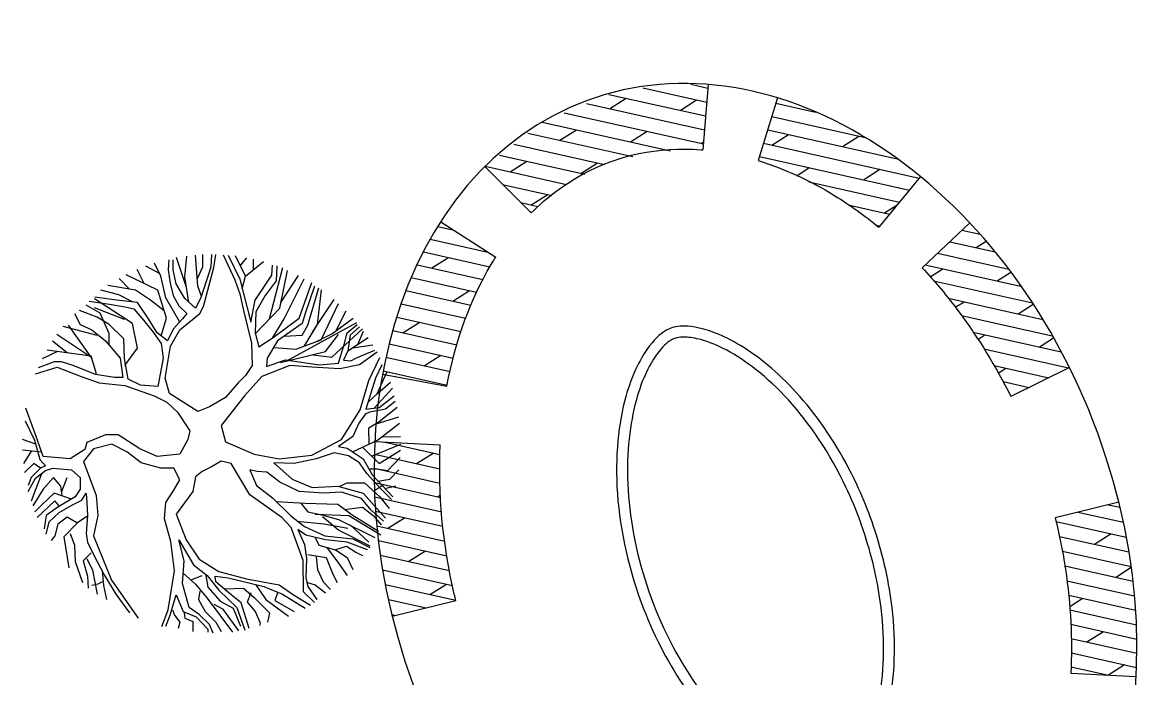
# Model space of a CAD drawing. Extents: x -93062 to 326984, y -142534 to 91021.
# Drawn here: x -56768.2 to -56384.1, y 83793.7 to 84018.9 of the extents above; entities that cross this region are included whole.
import ezdxf
from ezdxf.enums import TextEntityAlignment as Align

# ---------------------------------------------------------------- set-up
doc = ezdxf.new("R2010")
doc.units = 0
doc.header["$LTSCALE"] = 1000
doc.header["$MEASUREMENT"] = 0
doc.layers.get('0').update_dxf_attribs({"color": 8})
doc.styles.add('COMPLEX', font='COMPLEX')
doc.styles.add('hz', font='GEDITXT', dxfattribs={"width": 0.8, "bigfont": 'DXT'})
doc.styles.add('SIMPLEX', font='GEDITXT', dxfattribs={"height": 0.2, "bigfont": 'DXT'})
doc.styles.get("Standard").update_dxf_attribs({"font": 'gbenor.shx', "bigfont": 'gbcbig.shx'})

# ---------------------------------------------------------------- blocks, each defined once
blk = doc.blocks.new('A$C672165B9')
at = {"color": 251}
for p, q in [((4497.4, 18843.9), (4513, 18840.4)), ((4513.3, 18843.7), (4508.4, 18783.5)), ((4421.9, 18834.6), (4510.9, 18814.7)), ((4453, 18840.7), (4512, 18827.5)), ((4401.3, 18826.1), (4509.9, 18801.8)), ((4422.3, 18821.4), (4437.6, 18831.1)), ((4487.5, 18819.9), (4502.7, 18829.6)), ((4577.2, 18831.4), (4559.6, 18773.6)), ((4575.7, 18826.4), (4612.3, 18818.2)), ((4380.6, 18817.6), (4508.9, 18788.9)), ((4572, 18814.1), (4658.2, 18794.8)), ((4360.2, 18809.1), (4478.6, 18782.6)), ((4376.5, 18792.3), (4391.8, 18802)), ((4568.3, 18801.9), (4687.7, 18775.2)), ((4347.1, 18798.9), (4443.8, 18777.3)), ((4441.7, 18790.9), (4457, 18800.6)), ((4506.9, 18789.4), (4509, 18790.8)), ((4572, 18787.9), (4587.3, 18797.6)), ((4637.2, 18786.5), (4652.4, 18796.1)), ((4334, 18788.7), (4417.7, 18770)), ((4564.5, 18789.6), (4707.9, 18757.5)), ((4320.9, 18778.6), (4399.7, 18761)), ((4330.8, 18763.3), (4346, 18773)), ((4395.9, 18761.8), (4411.2, 18771.5)), ((4560.8, 18777.3), (4698.9, 18746.5)), ((4307.5, 18768.1), (4350.1, 18725.4)), ((4307.8, 18768.4), (4382.6, 18751.7)), ((4595.1, 18759.7), (4606.6, 18767.1)), ((4656.5, 18755.9), (4671.8, 18765.6)), ((4323.8, 18751.7), (4369.1, 18741.6)), ((4606.1, 18754.1), (4689.8, 18735.4)), ((4709.1, 18758.9), (4670.8, 18712.2)), ((4350.1, 18732.8), (4365.4, 18742.5)), ((4340.6, 18734.9), (4356.4, 18731.3)), ((4642.5, 18732.9), (4680.7, 18724.3)), ((4675.9, 18725.4), (4687.8, 18733)), ((4263.9, 18712.8), (4279.1, 18709.4)), ((4266.7, 18717.3), (4317.5, 18684.7)), ((4668.5, 18714), (4671.7, 18713.2)), ((4754.7, 18716.2), (4710.6, 18674.9)), ((4747.4, 18709.4), (4764.1, 18705.7)), ((4257.1, 18701.2), (4310.3, 18689.3)), ((4736.1, 18698.8), (4778, 18689.5)), ((4760.4, 18693.4), (4769.7, 18699.3)), ((4055.4, 18687.2), (4054.7, 18675.7)), ((4250.7, 18689.5), (4312.1, 18675.8)), ((4724.8, 18688.3), (4790.5, 18673.6)), ((4008.6, 18667.2), (4002.6, 18679.1)), ((4015.9, 18682.2), (4015.3, 18672.9)), ((4019.9, 18672.9), (4019.9, 18682.2)), ((4032.2, 18656.6), (4023, 18684.2)), ((4030.6, 18666.4), (4032.6, 18685.7)), ((4042.7, 18657.8), (4040.7, 18686.6)), ((4047.4, 18675.7), (4047.4, 18687)), ((4057.4, 18675), (4059.4, 18687.2)), ((4066.2, 18686.9), (4076.8, 18663.6)), ((4070.8, 18686.5), (4081.5, 18664.3)), ((4086.8, 18667.2), (4077.3, 18685.8)), ((4081.9, 18676.7), (4088, 18684.1)), ((4086.8, 18667.2), (4103.4, 18680.5)), ((4094.1, 18673), (4094, 18682.9)), ((4110.9, 18667.9), (4111.6, 18677.2)), ((4245, 18677.7), (4305.7, 18664.1)), ((4258.6, 18674.7), (4273.8, 18684.3)), ((4713.6, 18677.7), (4801.5, 18658)), ((4005.9, 18654.2), (3976.5, 18668.4)), ((3993.3, 18660.3), (3986.7, 18673.2)), ((4007.3, 18669.7), (3994.9, 18676.4)), ((4013.3, 18647.1), (4008.6, 18667.2)), ((4015.3, 18672.9), (4017.3, 18660.7)), ((4022.6, 18660), (4019.9, 18672.9)), ((4042.2, 18664.3), (4047.4, 18675.7)), ((4048, 18639.2), (4057.4, 18675)), ((4054.7, 18675.7), (4051.4, 18665)), ((4083.7, 18655.4), (4086.8, 18667.2)), ((4095.5, 18644.9), (4110.9, 18667.9)), ((4108.7, 18627.7), (4121.2, 18675)), ((4115.6, 18676.5), (4114.9, 18662.8)), ((4118.2, 18637.8), (4125.4, 18672.5)), ((4119.3, 18643), (4135.6, 18667.7)), ((4718, 18666.5), (4729.9, 18674)), ((4779.8, 18662.9), (4792.4, 18670.9)), ((3985.2, 18654.2), (3959.6, 18658.6)), ((3979.7, 18655.2), (3970.1, 18665)), ((4017.3, 18660.7), (4019.9, 18649.2)), ((4030.6, 18646.4), (4022.6, 18660)), ((4034.4, 18643.2), (4030.6, 18666.4)), ((4046.1, 18648.8), (4042.7, 18657.8)), ((4051.4, 18665), (4045.3, 18646.4)), ((4076.8, 18663.6), (4081.5, 18650.7)), ((4081.5, 18664.3), (4091.5, 18624.9)), ((4114.9, 18662.8), (4104.9, 18649.2)), ((4122.3, 18627.7), (4140.9, 18664.8)), ((4136.3, 18628.5), (4147.7, 18661.4)), ((4150.3, 18657.8), (4141.6, 18632.8)), ((4144.3, 18622), (4154.2, 18656.5)), ((4239.6, 18665.8), (4299.7, 18652.4)), ((4721.2, 18662.9), (4812.5, 18642.5)), ((3982.5, 18623.4), (3947.4, 18646.3)), ((3967.8, 18644.9), (3947.7, 18647.8)), ((3969.8, 18650), (3953.2, 18654.2)), ((3983.2, 18643.2), (3969.8, 18650)), ((3999.2, 18644.9), (3985.2, 18654.2)), ((4013.9, 18628.5), (4005.9, 18654.2)), ((4026, 18624.9), (4013.3, 18647.1)), ((4019.9, 18649.2), (4025.3, 18639.9)), ((4040.7, 18637.8), (4030.6, 18646.4)), ((4045.3, 18646.4), (4040.7, 18637.8)), ((4081.5, 18650.7), (4084.8, 18635.6)), ((4104.9, 18649.2), (4096.2, 18634.2)), ((4153, 18622.7), (4156.9, 18654.6)), ((4234.6, 18653.8), (4294.5, 18640.4)), ((4277.9, 18644.1), (4293.2, 18653.8)), ((4734.8, 18646.8), (4822.1, 18627.2)), ((3950, 18629.5), (3933.7, 18635.6)), ((3952.5, 18632.9), (3939.8, 18640.4)), ((3942.4, 18644.2), (3961.1, 18641.4)), ((3975, 18627.3), (3947.4, 18637.9)), ((3961.1, 18641.4), (3977.1, 18638.5)), ((3987.2, 18642.8), (3967.8, 18644.9)), ((3977.1, 18638.5), (3983.8, 18637.1)), ((3983.8, 18637.1), (3991.2, 18628.5)), ((3997.2, 18627.7), (3987.2, 18642.8)), ((4011.8, 18635.2), (3999.2, 18644.9)), ((4025.3, 18639.9), (4032.6, 18632.8)), ((4044.7, 18632.8), (4048, 18639.2)), ((4084.8, 18635.6), (4092.2, 18605.5)), ((4091.5, 18624.9), (4095.5, 18644.9)), ((4095.7, 18614), (4118.2, 18637.8)), ((4151.3, 18619.9), (4168.4, 18645.6)), ((4156.4, 18608.4), (4172.4, 18642.1)), ((4230.2, 18641.7), (4289.6, 18628.4)), ((4741.3, 18638.5), (4749.3, 18643.5)), ((4799.2, 18632.4), (4813.2, 18641.3)), ((3929, 18632.8), (3934.3, 18622.7)), ((3960.9, 18622.7), (3950, 18629.5)), ((3960.9, 18614.3), (3952.5, 18632.9)), ((3991.2, 18628.5), (4000.6, 18616.8)), ((4005.2, 18614.8), (3997.2, 18627.7)), ((4008.8, 18612.1), (4013.9, 18628.5)), ((4028.6, 18627.7), (4019.9, 18618.4)), ((4026, 18617.7), (4044.7, 18632.8)), ((4032.6, 18632.8), (4028.6, 18627.7)), ((4096.2, 18634.2), (4095.5, 18614.8)), ((4111.6, 18610.1), (4122.3, 18627.7)), ((4112.2, 18610.5), (4136.3, 18628.5)), ((4141.6, 18632.8), (4139, 18623.4)), ((4166.4, 18614.1), (4185.9, 18628.4)), ((4170.3, 18617), (4179.5, 18635.3)), ((4226.1, 18629.5), (4285.4, 18616.3)), ((4746.9, 18630.9), (4830.5, 18612.2)), ((3950, 18612.6), (3918.4, 18620.9)), ((3923, 18621.9), (3944.1, 18592.4)), ((3934.3, 18622.7), (3945, 18617.7)), ((3945, 18617.7), (3957.7, 18607.7)), ((3974.4, 18609.3), (3960.9, 18622.7)), ((3987.1, 18600.8), (3982.5, 18623.4)), ((4000.6, 18616.8), (4009, 18605)), ((4019.9, 18618.4), (4014.6, 18607.7)), ((4017.4, 18602.5), (4026, 18617.7)), ((4139, 18623.4), (4116.2, 18607.7)), ((4124.3, 18588.8), (4189.5, 18624.4)), ((4139, 18612.7), (4144.3, 18622)), ((4141.2, 18602.8), (4153, 18622.7)), ((4148.9, 18615.7), (4151.3, 18619.9)), ((4166.4, 18592.6), (4194.6, 18618.5)), ((4180.4, 18614.8), (4189.8, 18622.7)), ((4191.8, 18620.6), (4183.1, 18612.7)), ((4190.2, 18604.3), (4195.5, 18616.6)), ((4222.4, 18617.2), (4281.6, 18604)), ((4232.1, 18615.1), (4247.4, 18624.8)), ((4757.8, 18615.4), (4838.8, 18597.3)), ((3922.3, 18596.4), (3908.7, 18607.3)), ((3944.1, 18592.4), (3912.7, 18613.3)), ((3957.7, 18607.7), (3971.1, 18591.6)), ((3960.9, 18604.2), (3960.9, 18614.3)), ((3975.1, 18591.2), (3974.4, 18609.3)), ((4014.6, 18607.7), (4005.2, 18614.8)), ((4009, 18605), (4010.7, 18591.6)), ((4092.2, 18605.5), (4092.8, 18584.8)), ((4095.5, 18614.8), (4098.9, 18602)), ((4098.9, 18602), (4112.2, 18610.5)), ((4116.2, 18607.7), (4106.8, 18591.6)), ((4122.4, 18612), (4139, 18612.7)), ((4133, 18599.8), (4156.4, 18608.4)), ((4152.1, 18606.8), (4166.4, 18614.1)), ((4160.4, 18597.6), (4172.4, 18613.4)), ((4177.8, 18604.1), (4180.4, 18614.8)), ((4183.1, 18612.7), (4181.1, 18598.4)), ((4181.1, 18598.4), (4199.8, 18610.5)), ((4219.1, 18604.9), (4278.2, 18591.7)), ((4762.2, 18608.9), (4768.6, 18613)), ((4818.5, 18601.8), (4831.7, 18610.2)), ((3913.2, 18597.7), (3899.3, 18590.9)), ((3944.4, 18593.4), (3903.7, 18599.1)), ((3975.4, 18584.8), (3987.1, 18600.8)), ((4012.6, 18573.3), (4017.4, 18602.5)), ((4113, 18601.5), (4133, 18599.8)), ((4118.9, 18587.5), (4160.4, 18597.6)), ((4148.7, 18594.8), (4166.4, 18592.6)), ((4172.4, 18586.9), (4177.8, 18604.1)), ((4181.1, 18598.4), (4177.1, 18589.8)), ((4185.5, 18601.2), (4204.1, 18603.9)), ((4189.1, 18591.9), (4205.8, 18599.1)), ((4208.1, 18597), (4191.8, 18585.5)), ((4767.7, 18600.1), (4845.6, 18582.7)), ((3910.3, 18588.3), (3895.5, 18582.6)), ((3916.9, 18588.3), (3910.3, 18588.3)), ((3927.7, 18584.8), (3916.9, 18588.3)), ((3948.3, 18576.4), (3927.7, 18584.8)), ((3949.4, 18577.1), (3944.4, 18593.4)), ((3971.1, 18591.6), (3973.6, 18573.9)), ((3978.6, 18572.2), (3975.1, 18591.2)), ((4010.7, 18591.6), (4005.9, 18565.4)), ((4092.8, 18584.8), (4086.6, 18575.5)), ((4127.6, 18584.8), (4101.8, 18574.7)), ((4106.8, 18591.6), (4106, 18584)), ((4106, 18584), (4123.7, 18589.9)), ((4123.7, 18589.9), (4155, 18585.5)), ((4147.7, 18583.3), (4127.6, 18584.8)), ((4155, 18585.5), (4172.4, 18586.9)), ((4191.8, 18585.5), (4173.8, 18581.9)), ((4177.1, 18589.8), (4183.8, 18589)), ((4183.8, 18589), (4189.1, 18591.9)), ((4200.5, 18571.1), (4210.6, 18592.3)), ((4212.5, 18585.5), (4206.5, 18573.3)), ((4216.2, 18592.4), (4275.3, 18579.2)), ((4251.5, 18584.6), (4266.8, 18594.2)), ((4777, 18584.9), (4827.5, 18573.6)), ((3893.1, 18577), (3912.9, 18583.3)), ((3912.9, 18583.3), (3935, 18574.7)), ((3935, 18574.7), (3951.7, 18568.8)), ((3966, 18573.9), (3948.3, 18576.4)), ((3973.6, 18573.9), (3966, 18573.9)), ((4086.6, 18575.5), (4079.9, 18568.8)), ((4101.8, 18574.7), (4085.8, 18557)), ((4173.8, 18581.9), (4147.7, 18583.3)), ((4208.2, 18558.6), (4216.9, 18578.6)), ((4213, 18576.8), (4272.4, 18565.9)), ((4213.7, 18579.9), (4272.6, 18566.7)), ((4780.9, 18577.9), (4788, 18582.5)), ((4846.6, 18583.1), (4792.5, 18556.2)), ((3951.7, 18568.8), (3975.3, 18566.3)), ((3975.3, 18566.3), (4002.3, 18557)), ((3989.8, 18566.8), (3978.6, 18572.2)), ((4005.9, 18565.4), (3989.8, 18566.8)), ((4016.6, 18559), (4012.6, 18573.3)), ((4079.9, 18568.8), (4068.1, 18555.4)), ((4192.5, 18543.9), (4200.5, 18571.1)), ((4206.5, 18573.3), (4197.8, 18544.6)), ((4205.3, 18545.5), (4222.1, 18563.8)), ((4208.5, 18559), (4220.3, 18569.6)), ((4785.3, 18570), (4809.3, 18564.6)), ((4002.3, 18557), (4014.1, 18551.1)), ((4042.7, 18542.5), (4016.6, 18559)), ((4068.1, 18555.4), (4053.4, 18546.8)), ((4085.8, 18557), (4064.1, 18529.6)), ((4199.7, 18551), (4208.5, 18559)), ((4209.9, 18546.1), (4223.9, 18556.8)), ((3894.9, 18516), (3884, 18545.6)), ((4014.1, 18551.1), (4024, 18541.8)), ((4053.4, 18546.8), (4042.7, 18542.5)), ((4175.1, 18516.7), (4192.5, 18543.9)), ((4197.8, 18544.6), (4209.9, 18546.1)), ((4215.9, 18544.6), (4201.2, 18541.8)), ((4209.9, 18533.2), (4226.5, 18546.4)), ((4224.6, 18551.8), (4215.9, 18544.6)), ((3883.5, 18533.9), (3892.2, 18516)), ((4024, 18541.8), (4035.3, 18524.6)), ((4197.2, 18540.3), (4191.1, 18531.7)), ((4201.2, 18541.8), (4197.2, 18540.3)), ((4200.5, 18527.4), (4209.9, 18533.2)), ((4206.2, 18530.9), (4228, 18537.4)), ((4035.3, 18524.6), (4033.5, 18516.5)), ((4064.1, 18529.6), (4068.1, 18514.5)), ((4191.1, 18531.7), (4185.8, 18519.5)), ((4200.8, 18512.4), (4200.5, 18527.4)), ((4208.5, 18516), (4228.7, 18531.8)), ((3893.2, 18512.3), (3880.9, 18516.7)), ((3892.2, 18516), (3896.9, 18498.1)), ((3900.2, 18500.9), (3894.9, 18516)), ((3940.4, 18513.8), (3938.4, 18507.4)), ((3957.7, 18521), (3940.4, 18513.8)), ((3963.5, 18512.3), (3946.6, 18508.1)), ((3969.1, 18521), (3957.7, 18521)), ((3977.1, 18505.2), (3963.5, 18512.3)), ((3989.2, 18508.1), (3969.1, 18521)), ((4033.5, 18516.5), (4026, 18503.1)), ((4068.1, 18514.5), (4094.8, 18503.1)), ((4147.7, 18502.3), (4175.1, 18516.7)), ((4185.8, 18519.5), (4172.4, 18510.2)), ((4185.4, 18505.4), (4208.5, 18516)), ((4203, 18501.4), (4229.8, 18512.4)), ((4205.9, 18514.7), (4266.3, 18511.7)), ((4212.5, 18519.1), (4229.7, 18519.5)), ((4213.9, 18514.4), (4265.9, 18502.7)), ((3898.8, 18504.9), (3881, 18506.7)), ((3888.9, 18505.9), (3881.8, 18494.4)), ((3938.4, 18507.4), (3925, 18498.8)), ((3946.6, 18508.1), (3937.3, 18496.3)), ((3990.5, 18495.2), (3977.1, 18505.2)), ((4005.2, 18500.9), (3989.2, 18508.1)), ((4026, 18503.1), (4005.2, 18500.9)), ((4026, 18503.1), (4026, 18503.1)), ((4094.8, 18503.1), (4117.6, 18498.8)), ((4117.6, 18498.8), (4147.7, 18502.3)), ((4168.4, 18504.5), (4151.7, 18498.8)), ((4181.8, 18501.6), (4168.4, 18504.5)), ((4172.4, 18510.2), (4180.4, 18508.8)), ((4180.4, 18508.8), (4195.1, 18498.8)), ((4191.8, 18495.2), (4181.8, 18501.6)), ((4194.7, 18509.7), (4209.9, 18494.5)), ((4205.6, 18503.1), (4265.9, 18489.7)), ((4209.9, 18494.5), (4229.7, 18506.7)), ((4244.5, 18494.5), (4259.7, 18504.1)), ((3891.5, 18494.5), (3882.9, 18486.1)), ((3897.5, 18490.2), (3891.5, 18494.5)), ((3896.9, 18498.1), (3902.2, 18492.3)), ((3902.2, 18492.3), (3897.6, 18490.2)), ((3925, 18498.8), (3900.2, 18500.9)), ((3937.3, 18496.3), (3949.1, 18465.1)), ((4008.6, 18490.2), (3990.5, 18495.2)), ((4055.4, 18491.6), (4046.7, 18487.3)), ((4064.1, 18496.6), (4055.4, 18491.6)), ((4073.4, 18494.5), (4064.1, 18496.6)), ((4090.8, 18465.8), (4073.4, 18494.5)), ((4131.6, 18494.5), (4112.9, 18495.2)), ((4112.9, 18495.2), (4129.6, 18480.1)), ((4151.7, 18498.8), (4131.6, 18494.5)), ((4198.5, 18485.2), (4191.8, 18495.2)), ((4195.1, 18498.8), (4203.8, 18483.7)), ((4217.9, 18488), (4229.3, 18500.2)), ((3888.9, 18481.6), (3886.2, 18474.4)), ((3897.6, 18490.2), (3888.9, 18481.6)), ((3898.4, 18485.1), (3889.1, 18459.7)), ((3892.9, 18480.9), (3902.2, 18488)), ((3909.6, 18481.6), (3900.2, 18470.8)), ((3902.2, 18488), (3908.9, 18490.2)), ((3908.9, 18490.2), (3926.3, 18488.7)), ((3916.3, 18473.7), (3909.6, 18481.6)), ((3917, 18468.1), (3922.3, 18481.6)), ((3926.3, 18488.7), (3934.3, 18481.6)), ((3934.3, 18481.6), (3934.3, 18470.8)), ((4020.6, 18490.2), (4008.6, 18490.2)), ((4026, 18479.4), (4020.6, 18490.2)), ((4040.7, 18482.3), (4038, 18468.7)), ((4046.7, 18487.3), (4040.7, 18482.3)), ((4097.5, 18487.3), (4090.8, 18488.7)), ((4090.8, 18488.7), (4096.8, 18474.4)), ((4106.2, 18486.6), (4097.5, 18487.3)), ((4118.2, 18477.3), (4106.2, 18486.6)), ((4211.2, 18471.5), (4198.5, 18485.2)), ((4200.4, 18489.7), (4207.9, 18489.5)), ((4203.8, 18483.7), (4222.6, 18463.7)), ((4205.3, 18490.1), (4265.9, 18476.5)), ((4207.9, 18489.5), (4217.9, 18488)), ((4219.9, 18480.1), (4228.1, 18488.8)), ((3886.2, 18468.7), (3892.9, 18480.9)), ((3900.2, 18470.8), (3890.5, 18455.6)), ((3917.5, 18464.7), (3916.3, 18473.7)), ((3934.3, 18470.8), (3929.7, 18463.7)), ((4020.6, 18470.1), (4026, 18479.4)), ((4096.8, 18474.4), (4111.6, 18462.9)), ((4136.3, 18468.7), (4118.2, 18477.3)), ((4129.6, 18480.1), (4148.3, 18472.3)), ((4148.3, 18472.3), (4171.7, 18473.7)), ((4171.7, 18473.7), (4195.1, 18467.2)), ((4173, 18473.3), (4180.4, 18476.6)), ((4180.4, 18476.6), (4196.5, 18476.6)), ((4196.5, 18476.6), (4210.5, 18463.7)), ((4205.5, 18477), (4266.7, 18463.3)), ((4205.7, 18469.8), (4213.9, 18475.1)), ((4208.8, 18478.4), (4219.9, 18480.1)), ((4221.2, 18461.5), (4211.2, 18471.5)), ((4215.2, 18471.6), (4225.4, 18474)), ((3910.3, 18467.2), (3898.9, 18456.5)), ((3926.2, 18461.7), (3910.3, 18467.2)), ((3929.7, 18463.7), (3913.6, 18454.3)), ((3927, 18456.5), (3935.7, 18460.8)), ((3935.7, 18460.8), (3939.7, 18467.2)), ((3939.7, 18467.2), (3940.4, 18458.6)), ((3949.1, 18465.1), (3950.4, 18446.5)), ((4013.3, 18458.6), (4020.6, 18470.1)), ((4038, 18468.7), (4022.6, 18447.9)), ((4120.3, 18444.9), (4090.8, 18465.8)), ((4111.6, 18462.9), (4128.3, 18446.5)), ((4159, 18467.2), (4136.3, 18468.7)), ((4175.1, 18468), (4159, 18467.2)), ((4193.8, 18462.2), (4175.1, 18468)), ((4202.5, 18451.5), (4193.8, 18462.2)), ((4195.1, 18467.2), (4215.9, 18444.3)), ((4205.9, 18463.8), (4267.6, 18450)), ((4210.5, 18463.7), (4219.3, 18453.1)), ((4263.8, 18463.9), (4266.5, 18465.6)), ((3898.9, 18456.5), (3892.5, 18449.9)), ((3910.9, 18460.1), (3894.6, 18444.8)), ((3913.6, 18454.3), (3902.9, 18446.5)), ((3915.2, 18455.3), (3910.9, 18460.1)), ((3914.9, 18449.3), (3927, 18456.5)), ((3940.4, 18458.6), (3941, 18446.5)), ((4011.9, 18443.6), (4013.3, 18458.6)), ((4114.9, 18459.4), (4141.6, 18457.9)), ((4137.6, 18457.9), (4144.3, 18450.1)), ((4141.6, 18457.9), (4171.7, 18457.2)), ((4144.3, 18450.1), (4157, 18447.2)), ((4171.7, 18457.2), (4185.1, 18447.2)), ((4177.8, 18452.2), (4194.5, 18454.3)), ((4194.5, 18454.3), (4204.5, 18446.5)), ((4213.9, 18441.5), (4202.5, 18451.5)), ((4206.7, 18450.5), (4268.6, 18436.7)), ((4892.1, 18459), (4833.4, 18444.6)), ((4882.3, 18456.6), (4893.2, 18454.2)), ((3902.9, 18446.5), (3900.9, 18434.3)), ((3902.9, 18429.3), (3905.6, 18440.7)), ((3905.6, 18440.7), (3914.9, 18449.3)), ((3922.3, 18445), (3913.6, 18438.6)), ((3931.7, 18440), (3919, 18427.1)), ((3931, 18440), (3922.3, 18445)), ((3940.4, 18445.7), (3931.7, 18440)), ((3941, 18446.5), (3939.7, 18430)), ((3950.4, 18446.5), (3946.4, 18427.8)), ((4017.9, 18422.8), (4011.9, 18443.6)), ((4022.6, 18447.9), (4032, 18424.3)), ((4128.8, 18435.6), (4120.3, 18444.9)), ((4128.3, 18446.5), (4141, 18436.4)), ((4134.3, 18441.5), (4159.1, 18439)), ((4151, 18447.9), (4181.9, 18446.6)), ((4157, 18447.2), (4172.4, 18442.9)), ((4157.7, 18445.7), (4172.6, 18433.1)), ((4172.4, 18442.9), (4205.8, 18426.4)), ((4181.9, 18446.6), (4211.4, 18428.9)), ((4185.1, 18447.2), (4209.2, 18432.1)), ((4204.5, 18446.5), (4211.9, 18437.9)), ((4218, 18434.9), (4233.3, 18444.6)), ((4834.3, 18441.1), (4899, 18426.7)), ((4854.4, 18449.7), (4896.3, 18440.4)), ((3913.6, 18438.6), (3910.9, 18427.8)), ((3925, 18430), (3929, 18419.2)), ((3939.7, 18430), (3941, 18422.1)), ((4139.7, 18405.3), (4128.8, 18435.6)), ((4142.3, 18428.5), (4135, 18433.6)), ((4135, 18433.6), (4141, 18420)), ((4141, 18436.4), (4159.7, 18427.8)), ((4159.1, 18439), (4181.1, 18434.8)), ((4172.6, 18433.1), (4201.3, 18418.8)), ((4183.1, 18437.9), (4200.5, 18422.1)), ((4207.8, 18437.2), (4270.5, 18423.1)), ((4869.6, 18420.2), (4884.9, 18429.9)), ((3910.9, 18427.8), (3907.6, 18423.5)), ((3919, 18427.1), (3923.6, 18398.5)), ((3929, 18419.2), (3929.7, 18404.2)), ((3941, 18422.1), (3946.4, 18410.6)), ((3946.4, 18427.8), (3963.1, 18387)), ((4021.3, 18395.6), (4017.9, 18422.8)), ((4030, 18404.9), (4025.3, 18424.3)), ((4025.3, 18424.3), (4038.7, 18401.3)), ((4032, 18424.3), (4044, 18406.3)), ((4141, 18420), (4143, 18407.1)), ((4160.4, 18424.3), (4142.3, 18428.5)), ((4151, 18426.4), (4154.4, 18419.2)), ((4154.4, 18419.2), (4169.7, 18414.9)), ((4159.7, 18427.8), (4185.8, 18425)), ((4180.4, 18422.1), (4160.4, 18424.3)), ((4199.2, 18414.9), (4180.4, 18422.1)), ((4185.8, 18425), (4201.2, 18417.1)), ((4209.2, 18423.7), (4272.4, 18409.6)), ((4837.3, 18427.4), (4901.4, 18413)), ((3944.4, 18412.1), (3937, 18404.9)), ((3946.4, 18410.6), (3956.4, 18392)), ((4144.3, 18410.6), (4161, 18407.8)), ((4161.7, 18417.1), (4172.4, 18402.8)), ((4169.1, 18414.9), (4179.8, 18418.5)), ((4169.7, 18414.9), (4180.4, 18407.8)), ((4179.8, 18418.5), (4188.5, 18412.8)), ((4188.5, 18412.8), (4194.5, 18409.9)), ((4211, 18410.2), (4274.8, 18396)), ((4237.4, 18404.4), (4252.7, 18414)), ((4840.1, 18413.7), (4903.5, 18399.5)), ((3929.7, 18404.2), (3936.3, 18384.9)), ((3937, 18404.9), (3941, 18390.6)), ((3940.4, 18407.1), (3945.7, 18396.3)), ((4028.6, 18384.1), (4030, 18404.9)), ((4038.7, 18401.3), (4051.4, 18391.3)), ((4044, 18406.3), (4062.1, 18394.9)), ((4140.3, 18376.3), (4139.7, 18405.3)), ((4143, 18407.1), (4142.3, 18389.1)), ((4151.7, 18408.5), (4153, 18397)), ((4161, 18407.8), (4167.1, 18392.7)), ((4172.4, 18402.8), (4180.4, 18391.3)), ((4180.4, 18407.8), (4185.8, 18397)), ((4842.3, 18400.1), (4905.2, 18386)), ((4889, 18389.6), (4903.5, 18398.9)), ((3941, 18390.6), (3941.7, 18379.8)), ((3945.7, 18396.3), (3950, 18374.1)), ((3954.4, 18395.6), (3955.7, 18382)), ((3956.4, 18392), (3967.1, 18374.1)), ((4015.3, 18359.8), (4021.3, 18395.6)), ((4029.3, 18393.4), (4040.7, 18383.4)), ((4037.3, 18387.7), (4046.7, 18391.3)), ((4050, 18391.3), (4052, 18380.5)), ((4051.4, 18391.3), (4062.1, 18377.7)), ((4059.4, 18385.6), (4058.7, 18390.6)), ((4058.7, 18390.6), (4070.8, 18389.1)), ((4062.1, 18394.9), (4087.5, 18388.4)), ((4070.8, 18389.1), (4103.5, 18381.3)), ((4087.5, 18388.4), (4117.6, 18382.7)), ((4142.3, 18389.1), (4144.3, 18381.3)), ((4153, 18397), (4158.4, 18385.6)), ((4167.1, 18392.7), (4171.1, 18384.9)), ((4213.1, 18396.7), (4277.7, 18382.2)), ((3950.4, 18383.4), (3945, 18382)), ((3954.4, 18385.6), (3950.4, 18383.4)), ((3955.7, 18382), (3958.4, 18369.1)), ((3963.1, 18387), (3987.6, 18351.9)), ((4034.7, 18361.9), (4028.6, 18384.1)), ((4040.7, 18383.4), (4051.4, 18370.5)), ((4052, 18380.5), (4063.4, 18367.6)), ((4073.4, 18373.4), (4059.4, 18385.6)), ((4067.4, 18379.1), (4084.8, 18379.8)), ((4084.8, 18379.8), (4094.8, 18371.2)), ((4096.2, 18382.7), (4105.5, 18369.1)), ((4103.5, 18381.3), (4120.9, 18374.1)), ((4117.6, 18382.7), (4130.9, 18373.4)), ((4143.7, 18384.9), (4151, 18382.7)), ((4144.3, 18381.3), (4152.4, 18369.1)), ((4151, 18382.7), (4160.4, 18375.5)), ((4158.4, 18385.6), (4165, 18378.4)), ((4215.6, 18383), (4280.6, 18368.5)), ((4256.8, 18373.8), (4272, 18383.5)), ((4844.2, 18386.5), (4906.5, 18372.6)), ((3967.1, 18374.1), (3979.8, 18356.9)), ((4017.3, 18354.8), (4022.6, 18373.4)), ((4022.6, 18373.4), (4029.3, 18358.3)), ((4044.7, 18377), (4043.3, 18369.1)), ((4043.3, 18369.1), (4049.4, 18358.3)), ((4051.4, 18370.5), (4074.8, 18339)), ((4062.1, 18377.7), (4078.8, 18361.9)), ((4063.4, 18367.6), (4075.4, 18361.2)), ((4082.8, 18366.2), (4073.4, 18373.4)), ((4091.5, 18375.5), (4088.2, 18366.9)), ((4094.8, 18371.2), (4108.9, 18356.9)), ((4105.5, 18369.1), (4126.3, 18354)), ((4116.2, 18375.5), (4113.6, 18368.4)), ((4113.6, 18368.4), (4131.6, 18358.3)), ((4120.9, 18374.1), (4141.6, 18361.2)), ((4130.9, 18373.4), (4146.7, 18364.1)), ((4150.4, 18366.5), (4140.3, 18376.3)), ((4218.4, 18369.3), (4253.2, 18361.5)), ((4222, 18353.8), (4280.6, 18368.3)), ((4845.9, 18373.1), (4907.5, 18359.3)), ((4846.8, 18362.9), (4858.4, 18370.3)), ((4009.4, 18344.4), (4015.3, 18359.8)), ((4019.3, 18359.8), (4021.3, 18354.8)), ((4029.3, 18358.3), (4041.3, 18353.3)), ((4044, 18355.5), (4034.7, 18361.9)), ((4049.4, 18358.3), (4059.4, 18348.3)), ((4057.4, 18364.8), (4065.4, 18360.5)), ((4065.4, 18360.5), (4080.1, 18340.4)), ((4075.4, 18361.2), (4082.1, 18344.7)), ((4078.8, 18361.9), (4086.1, 18341.1)), ((4084.1, 18361.2), (4082.8, 18366.2)), ((4090.1, 18342.6), (4084.1, 18361.2)), ((4088.2, 18366.9), (4095.5, 18358.3)), ((4095.5, 18358.3), (4100.2, 18347.6)), ((4847, 18359.7), (4908.3, 18346)), ((4013.3, 18344.7), (4017.3, 18354.8)), ((4021.3, 18354.8), (4026, 18348.3)), ((4026, 18348.3), (4024.6, 18342.6)), ((4030, 18356.9), (4030.6, 18351.9)), ((4030.6, 18351.9), (4038, 18349)), ((4038, 18349), (4038, 18339.7)), ((4041.3, 18353.3), (4052, 18341.8)), ((4053.4, 18346.2), (4044, 18355.5)), ((4059.4, 18348.3), (4064.1, 18339.7)), ((4100.2, 18347.6), (4099.5, 18345.4)), ((4108.9, 18356.9), (4106.9, 18348.3)), ((4221.6, 18355.5), (4225.4, 18354.6)), ((4052, 18341.8), (4052, 18339)), ((4056.7, 18338.3), (4053.4, 18346.2)), ((4847.7, 18346.5), (4908.6, 18332.8)), ((4862.5, 18330.1), (4877.8, 18339.7)), ((4848.2, 18333.3), (4908.7, 18319.7)), ((4848.3, 18320.1), (4908.5, 18306.7)), ((4848, 18307.1), (4882.6, 18299.4)), ((4881.9, 18299.5), (4897.2, 18309.2)), ((4908.1, 18298.1), (4847.8, 18301.1))]:
    blk.add_line(p, q, dxfattribs=at)
at = {"color": 251, "ltscale": 5}
blk.add_arc((11855.3, 24278.2), 7862.5, 192.57812, 262.83378, dxfattribs=at)
at = {"color": 251, "extrusion": (0, 0, -1)}
blk.add_ellipse((4557, 18406.5), major_axis=(155.1, -422.5), ratio=0.747147, start_param=-1.570796, end_param=4.712389, dxfattribs=at)
at = {"color": 251}
for points, knots in [([(4350.1, 18725.4), (4364.7, 18739.9), (4380.6, 18751.8), (4430.3, 18778.7), (4467.1, 18786.5), (4507.3, 18783.6), (4507.8, 18783.5), (4508.4, 18783.5)], [2.8097276, 2.8097276, 2.8097276, 2.8097276, 3.0336444, 3.0336444, 3.4672306, 3.4672306, 3.4735736, 3.4735736, 3.4735736, 3.4735736]), ([(4559.6, 18773.6), (4583, 18766.4), (4606.8, 18755.7), (4643.9, 18732.8), (4657.5, 18723.1), (4670.8, 18712.2)], [3.6556027, 3.6556027, 3.6556027, 3.6556027, 3.9008169, 3.9008169, 4.0454195, 4.0454195, 4.0454195, 4.0454195]), ([(4272.4, 18565.9), (4280.2, 18608.2), (4294.3, 18646.3), (4314.6, 18680.1), (4316, 18682.4), (4317.5, 18684.7)], [2.2376692, 2.2376692, 2.2376692, 2.2376692, 2.6000581, 2.6000581, 2.6273239, 2.6273239, 2.6273239, 2.6273239]), ([(4710.6, 18674.9), (4722.5, 18662.2), (4734, 18648.5), (4762.6, 18610.1), (4778.7, 18583.9), (4792.5, 18556.2)], [4.1947317, 4.1947317, 4.1947317, 4.1947317, 4.3344031, 4.3344031, 4.565008, 4.565008, 4.565008, 4.565008]), ([(4662.9, 18445.3), (4671.4, 18422), (4677.6, 18397.8), (4686.4, 18341), (4686.2, 18309.1), (4678.1, 18256.1), (4670.2, 18235.2), (4656, 18210.3), (4649.8, 18203.7), (4640.5, 18195.9), (4637.3, 18194.4), (4630.1, 18192.2), (4625.7, 18191.4), (4610.6, 18192.8), (4599.8, 18195.2), (4573, 18207.6), (4557.1, 18217.6), (4524.4, 18246.3), (4507.8, 18264.9), (4477.8, 18308.5), (4464.4, 18333.6), (4440.4, 18394.9), (4432.1, 18432.2), (4427.2, 18501), (4430.7, 18532.3), (4442.9, 18575.6), (4450.2, 18590.1), (4463.5, 18609), (4469.1, 18613.7), (4477.5, 18619), (4480.4, 18620), (4490.4, 18621.4), (4497.9, 18621.4), (4520.6, 18615.2), (4535.7, 18608.7), (4569.2, 18585.8), (4587.4, 18569.3), (4621.7, 18527.7), (4637.6, 18502.6), (4655, 18465.5), (4659.1, 18455.5), (4662.9, 18445.3)], [-1.570796, -1.570796, -1.570796, -1.570796, -1.30769, -1.30769, -0.934595, -0.934595, -0.561501, -0.561501, -0.261015, -0.261015, 0.039471, 0.039471, 0.339956, 0.339956, 0.640442, 0.640442, 0.940928, 0.940928, 1.241413, 1.241413, 1.541899, 1.541899, 1.940173, 1.940173, 2.338448, 2.338448, 2.661178, 2.661178, 2.983908, 2.983908, 3.306638, 3.306638, 3.629368, 3.629368, 3.952099, 3.952099, 4.274829, 4.274829, 4.597559, 4.597559, 4.712389, 4.712389, 4.712389, 4.712389]), ([(4653.4, 18441.8), (4661.6, 18419.4), (4667.6, 18396.2), (4676.3, 18341.1), (4676.1, 18309.9), (4669, 18263.2), (4663.2, 18245.8), (4651.3, 18221.1), (4645.3, 18213.8), (4637.9, 18206.7), (4635.7, 18205.1), (4632.7, 18203.6), (4631.4, 18203.1), (4628.4, 18202.3), (4626.7, 18202), (4618.7, 18201.8), (4608.9, 18202.8), (4580.7, 18214.6), (4562.4, 18225.7), (4524.9, 18260), (4505.8, 18283.2), (4473.3, 18337.5), (4460, 18368.6), (4442.7, 18431.6), (4438.6, 18463.4), (4439.3, 18520.1), (4443.9, 18545), (4456.5, 18581.7), (4464.3, 18593.7), (4474.6, 18605.3), (4477.9, 18607.5), (4481.9, 18609.7), (4482.8, 18610), (4486.4, 18610.7), (4489, 18611.1), (4496.2, 18610.8), (4501.1, 18610.2), (4513.8, 18606.6), (4521.7, 18603.5), (4547.3, 18589.9), (4567.7, 18574.6), (4607, 18531.5), (4625.8, 18503.7), (4645.2, 18462.7), (4649.5, 18452.4), (4653.4, 18441.8)], [-1.570796, -1.570796, -1.570796, -1.570796, -1.310789, -1.310789, -0.93573, -0.93573, -0.62438, -0.62438, -0.31712, -0.31712, -0.104802, -0.104802, 0.071438, 0.071438, 0.247677, 0.247677, 0.606197, 0.606197, 0.964716, 0.964716, 1.323236, 1.323236, 1.681756, 1.681756, 2.040275, 2.040275, 2.398795, 2.398795, 2.757314, 2.757314, 3.041489, 3.041489, 3.240417, 3.240417, 3.439346, 3.439346, 3.638274, 3.638274, 3.837203, 3.837203, 4.213789, 4.213789, 4.590375, 4.590375, 4.712389, 4.712389, 4.712389, 4.712389]), ([(4280.6, 18368.3), (4280.1, 18370.2), (4279.7, 18372.1), (4268.4, 18420.4), (4264.1, 18467.4), (4266.3, 18511.7)], [8.0012603, 8.0012603, 8.0012603, 8.0012603, 8.016071, 8.016071, 8.3715146, 8.3715146, 8.3715146, 8.3715146]), ([(4833.4, 18444.6), (4837.3, 18428.8), (4840.5, 18412.9), (4847.7, 18364.5), (4849.3, 18332.2), (4847.8, 18301.1)], [4.8598256, 4.8598256, 4.8598256, 4.8598256, 4.9809672, 4.9809672, 5.2301048, 5.2301048, 5.2301048, 5.2301048])]:
    blk.add_open_spline(points, degree=3, knots=knots, dxfattribs=at)
at = {"color": 251, "style": 'SIMPLEX', "width": 0.8}
for height, p in [(75.5, (5032.8, 24516.1)), (75.5, (4692.1, 24249.2)), (251.6, (24745.2, 6386.7))]:
    blk.add_attdef('JZW', text='', height=height, rotation=360, dxfattribs=at).set_placement(p, align=Align.MIDDLE)
at = {"color": 251, "style": 'COMPLEX', "width": 1.041667}
for height, p, p2 in [(135.3, (18779.9, 24022.5), (18900.7, 24022.5)), (112.7, (24159.1, 23918), (24259.7, 23918)), (112.7, (19107.7, 22514.6), (19208.3, 22514.6)), (112.7, (19107.7, 21130.8), (19208.3, 21130.8)), (112.7, (19107.7, 19910.6), (19208.3, 19910.6)), (112.7, (19107.7, 19155.8), (19208.3, 19155.8)), (112.7, (19107.7, 17646.2), (19208.3, 17646.2)), (112.7, (19107.7, 16262.4), (19208.3, 16262.4)), (112.7, (19107.7, 15255.9), (19208.3, 15255.9)), (112.7, (19107.7, 14167), (19208.3, 14167)), (112.7, (19107.7, 13933.9), (19208.3, 13933.9)), (112.7, (19107.7, 12878.3), (19208.3, 12878.3)), (146.5, (35125.9, 12740.3), (35256.8, 12740.3)), (112.7, (19107.7, 11494.5), (19208.3, 11494.5)), (112.7, (19107.7, 10274.2), (19208.3, 10274.2)), (112.7, (19107.7, 9519.4), (19208.3, 9519.4)), (112.7, (19107.7, 8009.8), (19208.3, 8009.8)), (112.7, (19107.7, 6626), (19208.3, 6626)), (112.7, (19107.7, 5619.6), (19208.3, 5619.6)), (112.7, (18534.3, 4487.4), (18635, 4487.4)), (135.3, (10257.2, 2831.6), (10378, 2831.6)), (135.3, (9845, 2443.5), (9965.8, 2443.5))]:
    blk.add_attdef('A', text='', height=height, dxfattribs=at).set_placement(p, p2, align=Align.FIT)
at = {"color": 251, "style": 'hz', "width": 0.8}
for p in [(16426.9, 23704), (10887.9, 22293), (14720.8, 19772.4), (17974.9, 19082.8), (25961.4, 18486), (38100.4, 18366.3), (11528.9, 17640.7), (26545.9, 15647), (10782.8, 15493.4), (17847.7, 14761.2), (11764.5, 12831.7), (14968.4, 10742.1), (5313.3, 9148.4), (25534.1, 9009.2), (3089.1, 8401.9), (26406.5, 6157.4), (17784.5, 5258), (29076.2, 4512.3), (15144.7, 4201.8), (37066.7, 4015)]:
    blk.add_attdef('9.80', p, '', height=440.3, dxfattribs=at)
at = {"color": 251, "style": 'COMPLEX', "width": 1.041667}
for height, p, p2 in [(135.3, (18273.7, 23709.6), (18273.7, 23588.8)), (146.5, (34895.1, 12644.2), (34895.1, 12513.3))]:
    blk.add_attdef('A', text='', height=height, rotation=270, dxfattribs=at).set_placement(p, p2, align=Align.FIT)
at = {"color": 251, "style": 'COMPLEX', "text_generation_flag": 4, "width": 1.041667}
for p, p2 in [((32232.5, 22773.3), (32353.3, 22773.3)), ((25004, 19495), (25124.8, 19495)), ((37956.5, 15917.2), (38077.2, 15917.2)), ((37584.1, 15544.8), (37704.9, 15544.8)), ((30848.7, 13137), (30969.5, 13137)), ((30933.8, 10635.5), (31054.6, 10635.5)), ((31191.9, 10370.8), (31312.7, 10370.8)), ((25004, 9858.6), (25124.8, 9858.6))]:
    blk.add_attdef('A', text='', height=135.3, dxfattribs=at).set_placement(p, p2, align=Align.FIT)
at = {"color": 251, "width": 0.8, "flags": 9}
for tag, p in [('YSIZE', (4070.3, 20399.8)), ('XSIZE', (4025.5, 20391)), ('YSIZE', (4113.1, 20385.5)), ('XSIZE', (4021, 20376.2)), ('YSIZE', (4070.3, 19770.8)), ('XSIZE', (4025.5, 19762)), ('YSIZE', (4113.1, 19756.5)), ('XSIZE', (4021, 19747.2)), ('YSIZE', (4070.3, 19141.8)), ('XSIZE', (4025.5, 19133)), ('YSIZE', (4113.1, 19127.5)), ('XSIZE', (4021, 19118.2)), ('YSIZE', (4070.3, 18512.7)), ('XSIZE', (4025.5, 18504)), ('YSIZE', (4113.1, 18498.4)), ('XSIZE', (4021, 18489.2)), ('YSIZE', (4070.3, 17883.7)), ('XSIZE', (4025.5, 17875)), ('YSIZE', (4113.1, 17869.4)), ('XSIZE', (4021, 17860.2)), ('YSIZE', (4395.3, 17290.8)), ('XSIZE', (4350.4, 17282.1)), ('YSIZE', (4438.1, 17276.5)), ('XSIZE', (4345.9, 17267.3)), ('XSIZE', (5060.2, 17088.9)), ('YSIZE', (5105.1, 17097.7)), ('XSIZE', (5689.2, 17088.9)), ('YSIZE', (5734.1, 17097.7)), ('YSIZE', (5147.9, 17083.4)), ('YSIZE', (5776.9, 17083.4)), ('XSIZE', (5055.7, 17074.1)), ('XSIZE', (5684.7, 17074.1))]:
    blk.add_attdef(tag, p, '', height=0.0687, dxfattribs=at)

msp = doc.modelspace()

# ---------------------------------------------------------------- block references
at = {"xscale": 0.3724428399518654, "yscale": 0.3724428399518654, "zscale": 0.3724428399518654}
msp.add_blockref('A$C672165B9', (-58213.59, 76979.33), dxfattribs=at)

doc.saveas('drawing.dxf')
